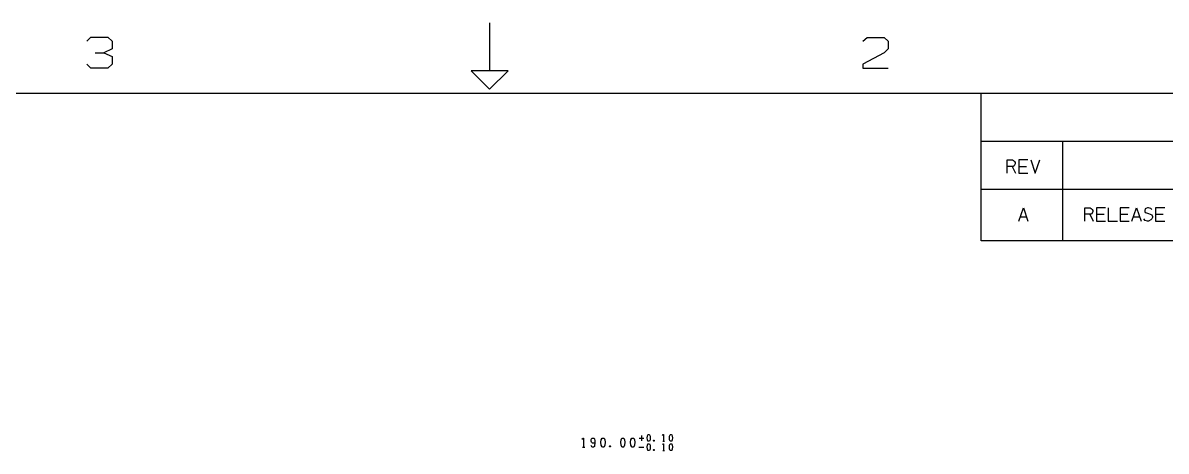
# Model space of a CAD drawing. Header units: millimetres. Extents: x 0 to 1189, y 35 to 806.
# Drawn here: x 420.8 to 846.2, y 643.4 to 802.8 of the extents above; entities that cross this region are included whole.
import ezdxf

# ---------------------------------------------------------------- set-up
doc = ezdxf.new("R2010")
doc.units = ezdxf.units.MM
doc.layers.add('Pen 1', color=7, linetype='Continuous')

msp = doc.modelspace()

# ---------------------------------------------------------------- linework, layer by layer
at = {"layer": 'Pen 1', "color": 7, "lineweight": 30}
for p, q in [((594.5, 802.85), (594.5, 784.97)), ((447.75, 791.72), (450.9, 791.72)), ((777.4, 758.85), (1162.45, 758.85)), ((807.65, 758.85), (807.65, 721.7)), ((788.9, 749.42), (790.2, 746.92)), ((791.42, 749.42), (794.25, 749.42)), ((777.4, 740.97), (1162.45, 740.97)), ((791.92, 730.58), (794.3, 730.58)), ((817.78, 731.55), (819.08, 729.05)), ((820.3, 731.55), (823.12, 731.55)), ((829.1, 731.55), (831.92, 731.55)), ((834, 730.58), (836.38, 730.58)), ((842.3, 731.55), (845.15, 731.55)), ((650.1, 648.15), (651.9, 648.15)), ((651, 649.22), (651, 647.17)), ((655.53, 647.17), (655.78, 647.17)), ((658.92, 647.03), (659.6, 647.03)), ((629, 644.88), (629.92, 644.88)), ((639.15, 645.1), (639.5, 645.1)), ((650.03, 644.88), (651.9, 644.88)), ((655.53, 643.75), (655.78, 643.75)), ((658.92, 643.58), (659.6, 643.58))]:
    msp.add_line(p, q, dxfattribs=at)
for points in [[(444.6, 796.03), (446.17, 797.47), (452.45, 797.47), (454.02, 796.03), (454.02, 793.17), (450.9, 791.72), (454.02, 790.3), (454.02, 787.42), (452.45, 786), (446.17, 786), (444.6, 787.42)], [(733.4, 796.03), (734.97, 797.45), (741.25, 797.45), (742.83, 796.03), (742.83, 793.17), (741.25, 791.72), (733.4, 787.42), (733.4, 786), (742.83, 786)], [(594.5, 778.1), (601.38, 784.97), (587.62, 784.97), (594.5, 778.1)], [(26.55, 776.72), (1162.45, 776.72), (1162.45, 61.62), (26.55, 61.62), (26.55, 776.72)], [(777.4, 776.72), (1162.45, 776.72), (1162.45, 721.7), (777.4, 721.7), (777.4, 776.72)], [(787.03, 746.92), (787.03, 751.85), (789.1, 751.85), (789.42, 751.65), (789.85, 751.28), (790, 750.88), (790, 750.3), (789.62, 749.55), (789.25, 749.42), (787.03, 749.42)], [(794.8, 751.85), (791.42, 751.85), (791.42, 746.92), (794.8, 746.92)], [(795.83, 751.85), (797.5, 746.92), (799.2, 751.85)], [(791.42, 729.05), (793.1, 733.95), (794.8, 729.05)], [(815.9, 729.05), (815.9, 733.95), (817.97, 733.95), (818.33, 733.78), (818.72, 733.38), (818.88, 733), (818.88, 732.42), (818.5, 731.67), (818.12, 731.55), (815.9, 731.55)], [(823.67, 733.95), (820.3, 733.95), (820.3, 729.05), (823.67, 729.05)], [(824.7, 733.95), (824.7, 729.05), (828.08, 729.05)], [(832.47, 733.95), (829.1, 733.95), (829.1, 729.05), (832.47, 729.05)], [(833.5, 729.05), (835.2, 733.95), (836.88, 729.05)], [(840.9, 733.38), (840.47, 733.78), (839.67, 733.95), (839.28, 733.95), (838.67, 733.78), (838.47, 733.58), (838.3, 733), (838.3, 732.62), (838.47, 732.25), (838.9, 732.05), (839.67, 731.85), (840.28, 731.67), (840.9, 731.35), (841.08, 730.78), (841.08, 730.4), (840.9, 729.83), (840.47, 729.45), (839.67, 729.05), (839.28, 729.05), (838.47, 729.25), (837.9, 729.83)], [(845.67, 733.95), (842.3, 733.95), (842.3, 729.05), (845.67, 729.05)], [(628.83, 647.8), (629.3, 648.25), (629.45, 648.25), (629.45, 644.88)], [(633.7, 646.72), (633.47, 646.45), (633.25, 646.38), (632.72, 646.38), (632.38, 646.67), (632.28, 647.1), (632.28, 647.67), (632.5, 648.17), (632.9, 648.25), (633.25, 648.25), (633.58, 647.95), (633.7, 647.25), (633.7, 646.38), (633.58, 645.45), (633.47, 645.15), (633.12, 644.88), (632.72, 644.88), (632.5, 644.95), (632.28, 645.45)], [(636.9, 648.25), (637.15, 648.17), (637.38, 647.53), (637.47, 646.67), (637.38, 645.6), (637.15, 644.95), (636.9, 644.88), (636.58, 644.88), (636.33, 644.95), (636.05, 645.6), (635.92, 646.67), (636.05, 647.53), (636.33, 648.17), (636.58, 648.25), (636.9, 648.25)], [(644.25, 648.25), (644.47, 648.17), (644.7, 647.53), (644.83, 646.67), (644.7, 645.6), (644.47, 644.95), (644.25, 644.88), (643.9, 644.88), (643.67, 644.95), (643.38, 645.6), (643.28, 646.67), (643.38, 647.53), (643.67, 648.17), (643.9, 648.25), (644.25, 648.25)], [(647.9, 648.25), (648.15, 648.17), (648.38, 647.53), (648.47, 646.67), (648.38, 645.6), (648.15, 644.95), (647.9, 644.88), (647.58, 644.88), (647.35, 644.95), (647.05, 645.6), (646.95, 646.67), (647.05, 647.53), (647.35, 648.17), (647.58, 648.25), (647.9, 648.25)], [(653.85, 649.55), (654.03, 649.5), (654.17, 649), (654.28, 648.38), (654.17, 647.55), (654.03, 647.08), (653.85, 647.03), (653.58, 647.03), (653.42, 647.08), (653.2, 647.55), (653.1, 648.38), (653.2, 649), (653.42, 649.5), (653.58, 649.55), (653.85, 649.55)], [(655.53, 647.3), (655.6, 647.4), (655.7, 647.4), (655.78, 647.3), (655.78, 647.17), (655.7, 647.08), (655.6, 647.08), (655.53, 647.17), (655.53, 647.3), (655.78, 647.3)], [(658.78, 649.22), (659.12, 649.55), (659.25, 649.55), (659.25, 647.03)], [(662.1, 649.55), (662.28, 649.5), (662.45, 649), (662.53, 648.38), (662.45, 647.55), (662.28, 647.08), (662.1, 647.03), (661.83, 647.03), (661.67, 647.08), (661.45, 647.55), (661.38, 648.38), (661.45, 649), (661.67, 649.5), (661.83, 649.55), (662.1, 649.55)], [(639.15, 645.22), (639.25, 645.38), (639.38, 645.38), (639.5, 645.22), (639.5, 645.1), (639.38, 644.95), (639.25, 644.95), (639.15, 645.1), (639.15, 645.22), (639.5, 645.22)], [(653.85, 646.1), (654.03, 646.05), (654.17, 645.58), (654.28, 644.92), (654.17, 644.12), (654.03, 643.65), (653.85, 643.58), (653.58, 643.58), (653.42, 643.65), (653.2, 644.12), (653.1, 644.92), (653.2, 645.58), (653.42, 646.05), (653.58, 646.1), (653.85, 646.1)], [(655.53, 643.85), (655.6, 643.95), (655.7, 643.95), (655.78, 643.85), (655.78, 643.75), (655.7, 643.65), (655.6, 643.65), (655.53, 643.75), (655.53, 643.85), (655.78, 643.85)], [(658.78, 645.8), (659.12, 646.1), (659.25, 646.1), (659.25, 643.58)], [(662.1, 646.1), (662.28, 646.05), (662.45, 645.58), (662.53, 644.92), (662.45, 644.12), (662.28, 643.65), (662.1, 643.58), (661.83, 643.58), (661.67, 643.65), (661.45, 644.12), (661.38, 644.92), (661.45, 645.58), (661.67, 646.05), (661.83, 646.1), (662.1, 646.1)]]:
    msp.add_lwpolyline(points, dxfattribs=at)

doc.saveas('drawing.dxf')
